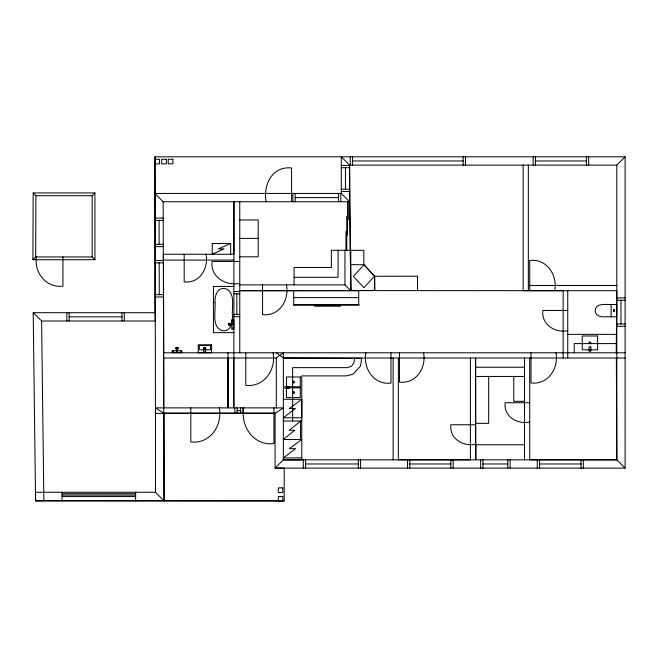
<?xml version="1.0" encoding="UTF-8"?>
<svg xmlns="http://www.w3.org/2000/svg" width="658" height="658" viewBox="0 0 658 658"><rect width="100%" height="100%" fill="white"/><g stroke="black" fill="none" stroke-linecap="round" stroke-linejoin="round"><path stroke-width="0.99" d="M122.001 321.005L122.001 312.706M154.951 312.714L154.959 156.818L625.1 156.818L625.1 468.118L275.069 468.118L275.069 413.01L163.735 413.01L164.064 500.87L155.461 492.266L35.573 492.266L35.573 500.87L284.207 500.87L284.207 468.093L275.069 468.118L283.368 459.827L616.801 459.827L625.1 468.118M163.752 407.878L163.793 358.018M32.9 259.713L33.163 192.934L94.925 192.934L94.925 259.713L32.9 259.713L35.68 256.949L92.161 256.949L94.925 259.713M35.68 256.949L35.919 195.697L33.163 192.934M154.959 156.818L155.461 413.413L163.752 413.389L163.176 201.743L154.827 193.444L341.296 193.444L349.595 201.743L350.788 290.597L563.141 290.696L563.141 358.018M354.769 358.01L353.93 362.657L351.693 366.029L347.646 367.641L292.637 367.641L292.637 421.046M92.161 256.949L92.161 195.697L94.925 192.934M529.723 358.018L529.723 459.827L616.801 459.827L616.801 165.109L625.1 156.818M300.657 421.046L289.232 430.266L294.759 430.266L283.359 439.478L301.8 439.478L289.331 448.666L295.598 448.666L283.376 457.91L301.8 457.91M625.1 352.795L163.579 352.787L163.579 358.01L276.302 358.018L283.368 352.795L283.359 459.95L301.792 459.95L301.751 375.891L346.462 375.891L353.009 374.27L360.428 366.144L361.744 358.322L283.359 358.018L276.302 352.795M301.825 399.299L289.199 408.511L295.343 408.511L283.401 417.731L301.825 417.731L301.825 399.299L283.401 399.299M230.654 243.501L218.456 248.872L224.082 248.872L212.221 254.251L212.221 243.501L230.654 243.501L230.654 254.251M33.204 312.706L35.573 500.713L43.864 500.606L41.602 320.997L33.204 312.706L155.173 312.714L155.173 321.005L41.503 320.997M154.901 218.069L163.192 218.045M154.91 220.372L163.2 220.348M154.975 244.34L163.266 244.315M154.984 246.643L163.274 246.618M155.025 262.879L163.324 262.855M155.124 294.685L163.414 294.661M155.124 296.988L163.423 296.964M611.126 304.498C606.076 304.679 596.197 302.787 595.153 310.231C594.643 314.647 599.372 317.057 603.213 316.786L616.653 316.786L616.653 304.506L611.126 304.506L611.126 316.786M155.025 260.576L163.316 260.552M352.556 160.963L463.133 160.963M535.53 160.963L586.385 160.963M616.801 165.109L349.595 165.109L341.296 156.818L341.296 193.444M341.296 165.421L349.595 165.421M341.296 167.724L349.595 167.724M341.296 189.191L349.595 189.191M341.296 191.503L349.595 191.503M35.919 195.697L92.161 195.697M295.179 197.597L338.492 197.597M163.151 201.743L349.595 201.743L349.595 165.109L350.788 290.597L239.759 290.696L358.717 290.729L358.717 304.49M347.498 216.235L346.733 216.235L346.733 250.262M347.498 219.427L348.271 219.427L348.271 202.343L347.498 202.343L347.498 235.046L346.733 235.046M239.759 219.961L258.191 219.961L258.191 256.817L239.759 256.817M346.733 231.451L345.968 231.451L345.968 250.262M239.759 238.385L258.191 238.385M363.833 264.656L363.833 250.328L331.369 250.262L331.369 267.461L294.068 267.461L294.068 284.865M233.919 260.083L163.316 260.083L163.316 254.251L233.919 254.251L233.935 201.743L233.845 407.878L233.82 358.018M239.759 261.465L212.032 261.465C210.067 277.034 225.883 286.214 239.759 283.351M350.788 264.656L363.997 264.697L374.624 276.278L374.78 290.589M294.068 277.322L338.08 277.322L338.08 250.262M239.759 284.865L344.957 284.865L350.788 290.696L350.788 250.262M528.349 285.473L616.801 285.473M233.919 286.46L213.439 286.46L213.439 332.644L233.919 332.644M350.788 290.425L374.624 290.425L374.624 276.278L417.501 276.22L417.501 290.589M233.919 291.543L239.759 291.543M233.919 293.846L239.759 293.846M293.698 297.613L358.717 297.613M616.801 297.918L625.1 297.918M616.801 300.221L625.1 300.221M567.747 310.461L542.866 310.453C541.098 324.452 555.064 333.252 567.747 330.735M233.919 314.376L239.759 314.376M233.919 316.679L239.759 316.679M69.139 316.852L122.001 316.86M231.896 320.462L233.771 320.462M233.771 323.901L231.123 323.901L229.165 323.062L228.244 324.221L229.165 325.578L231.123 324.731L233.771 324.731M616.801 323.975L625.1 323.975M616.801 326.278L625.1 326.278M231.896 328.145L233.771 328.169M567.747 334.363L616.373 334.363L616.373 352.795L616.801 290.696L523.126 290.696L523.126 165.109M616.373 343.583L574.204 343.583L574.204 352.795M176.64 350.179L177.471 350.179M176.64 350.763L172.182 350.763L172.182 352.639L181.896 352.639L181.896 350.763L177.471 350.763M283.359 358.018L625.1 358.018M475.602 367.23L524.5 367.23M475.602 376.45L524.5 376.45M524.5 401.306L513.766 401.306L513.766 376.45M529.723 402.729L505.138 402.729C503.395 416.53 517.435 424.632 529.723 422.091M155.461 407.878L283.368 407.878L275.069 413.413L164.064 413.413L155.461 407.878L155.461 492.266M237.16 410.641L240.622 410.641M283.359 421.046L301.792 421.046M475.602 423.341L488.672 423.341L488.672 376.45M475.602 424.747L450.853 424.747C449.093 438.647 463.216 446.831 475.602 444.273M524.5 444.783L475.742 444.783L475.742 459.769L475.602 358.018L475.602 459.827M305.583 463.972L358.289 463.972M409.778 463.972L450.886 463.972M482.939 463.972L507.754 463.972M539.552 463.972L581.047 463.972M62.082 493.697L135.614 493.697M62.082 495.129L135.614 495.129M62.082 496.568L135.614 496.568M35.573 500.713L284.207 500.87M616.373 358.018L616.801 459.827M163.447 260.083L163.793 352.795M159.055 220.364L159.121 244.332M159.178 262.863L159.269 294.677M227.989 358.018L228.005 407.878L228.005 352.795M620.955 300.221L620.955 323.975M588.688 156.818L588.688 165.109M586.385 156.818L586.385 165.109M583.35 459.827L583.35 468.118M581.047 459.827L581.047 468.118M567.747 290.696L567.747 358.018M555.952 352.795C558.963 368.299 547.991 385.086 531.022 382.948L531.014 352.795M554.71 290.696C557.729 275.167 546.732 258.355 529.731 260.494L529.731 290.696M539.552 459.827L539.552 468.118M537.249 459.827L537.249 468.118M535.53 156.818L535.53 165.109M533.235 156.818L533.235 165.109M528.349 165.109L528.349 290.696M524.5 358.018L524.5 459.827M510.057 459.827L510.057 468.118M507.754 459.827L507.754 468.118M482.939 459.827L482.939 468.118M480.636 459.827L480.636 468.118M470.38 358.018L470.38 459.827L398.345 459.827L398.345 358.018M465.436 156.818L465.436 165.109M463.133 156.818L463.133 165.109M453.189 459.827L453.189 468.118M450.886 459.827L450.886 468.118M423.579 352.795C426.524 367.822 415.979 384.19 399.48 382.109L399.48 352.795M409.778 459.827L409.778 468.118M407.483 459.827L407.483 468.118M393.122 358.018L393.122 459.827M390.967 352.795L390.967 383.104C373.9 385.251 362.846 368.398 365.873 352.795M360.592 459.827L360.592 468.118M358.289 459.827L358.289 468.118M352.556 156.818L352.556 165.109M350.253 156.818L350.253 165.109M345.442 167.724L345.442 189.191M344.957 250.262L344.957 284.865M340.795 193.444L340.795 201.743M338.492 193.444L338.492 201.743M333.244 304.49L333.244 305.263L359.005 305.263L359.005 304.49L293.443 304.49L293.443 305.263L319.204 305.263L319.204 304.49M305.583 459.827L305.583 468.118M303.289 459.827L303.289 468.118M300.566 421.046L300.566 439.478M295.179 193.444L295.179 201.743M293.698 290.729L293.698 304.49M292.876 193.444L292.876 201.743M291.584 201.743L291.584 167.979C272.05 165.849 263.085 184.89 266.12 201.743M286.477 284.865C289.52 299.916 279.28 316.728 262.558 314.614L262.558 284.865M276.302 358.018L276.302 407.878M273.942 407.878L273.942 443.599C253.807 446.124 240.26 426.474 243.756 407.878M273.062 352.795C276.27 369.648 264.097 387.587 245.788 385.292L245.788 352.795M242.925 407.878L242.925 413.413M240.622 407.878L240.622 413.413M239.759 201.743L239.759 352.795M237.16 407.878L237.16 413.413M236.839 293.846L236.839 314.376M234.857 407.878L234.857 413.413M231.896 323.901L231.896 319.484L233.771 319.484L233.771 329.189L231.896 329.189L231.896 324.731M231.312 323.901L231.312 324.731M219.311 407.878C222.675 425.512 209.984 444.331 190.804 441.921L190.804 407.878M205.979 254.251C208.833 268.077 199.695 283.845 184.182 281.887L184.182 254.251M180.909 350.763L180.909 352.639M177.471 352.639L177.471 349.99L178.31 348.033L177.15 347.103L175.793 348.033L176.64 349.99L176.64 352.639M164.064 413.413L164.064 500.87M135.614 492.266L135.614 500.87M124.304 312.706L124.304 321.005M69.139 312.706L69.139 321.005M66.836 312.706L66.836 320.997M62.913 256.949L62.913 286.148C46.381 288.179 33.895 272.757 36.486 256.949M62.082 492.266L62.082 500.87M214.993 302.696C215.882 311.357 211.432 326.944 221.935 330.489C230.177 332.529 232.916 323.045 232.471 316.514C231.583 307.845 236.033 292.267 225.529 288.714C217.288 286.682 214.549 296.158 214.993 302.696M232.685 320.857L232.817 320.462L232.685 320.857M232.85 328.046L232.85 328.046M228.91 323.432C228.071 327.265 230.514 323.21 228.91 323.432M589.494 342.473L589.494 343.336L590.366 343.336L590.366 342.473L589.494 342.473M204.144 347.704L204.144 349.225L205.666 349.225L205.666 347.704L204.144 347.704M204.474 348.033L204.474 348.896L205.345 348.896L205.345 348.033L204.474 348.033M292.621 381.303L292.621 382.824L294.142 382.824L294.142 381.303L292.621 381.303M292.942 381.632L292.942 382.504L293.813 382.504L293.813 381.632L292.942 381.632M292.621 391.773L292.621 393.295L294.142 393.295L294.142 391.773L292.621 391.773M292.942 392.102L292.942 392.974L293.813 392.974L293.813 392.102L292.942 392.102M589.165 342.144L589.165 343.665L590.687 343.665L590.687 342.144L589.165 342.144M175.826 348.074C180.605 349.077 177.208 346.437 175.826 348.074M364.03 264.796L353.395 276.327L363.907 287.719L374.55 276.187L364.03 264.796M180.531 351.833L180.531 351.833M173.325 351.652L173.687 351.865L173.325 351.652M159.532 159.294L154.836 159.294L154.836 163.867L159.532 163.867L159.532 159.294M166.384 159.294L161.695 159.294L161.695 163.867L166.384 163.867L166.384 159.294M172.906 159.252L168.218 159.252L168.218 163.826L172.906 163.826L172.906 159.252M340.416 305.435L314.647 305.435L314.647 306.209L340.416 306.209L340.416 305.435M614.358 309.671L613.429 309.671L613.429 311.621L614.358 311.621L614.358 309.671M597.612 335.991L582.248 335.991L582.248 349.817L597.612 349.817L597.612 335.991M211.596 344.784L198.222 344.784L198.222 352.729L211.596 352.729L211.596 344.784M210.478 345.483L199.341 345.483L199.341 349.752L210.478 349.752L210.478 345.483M590.851 346.963L589.009 346.963L589.009 351.257L590.851 351.257L590.851 346.963M205.576 347.761L203.733 347.761L203.733 352.063L205.576 352.063L205.576 347.761M300.295 376.985L286.469 376.985L286.469 386.772L300.295 386.772L300.295 376.985M289.199 386.468L284.906 386.468L284.906 388.31L289.199 388.31L289.199 386.468M300.262 387.801L286.436 387.801L286.436 397.58L300.262 397.58L300.262 387.801M282.784 487.891L278.301 487.891L278.301 492.529L282.784 492.529L282.784 487.891M282.776 496.551L278.293 496.551L278.293 501.182L282.776 501.182L282.776 496.551M173.227 352.639L173.227 350.763L173.202 352.639"/></g></svg>
